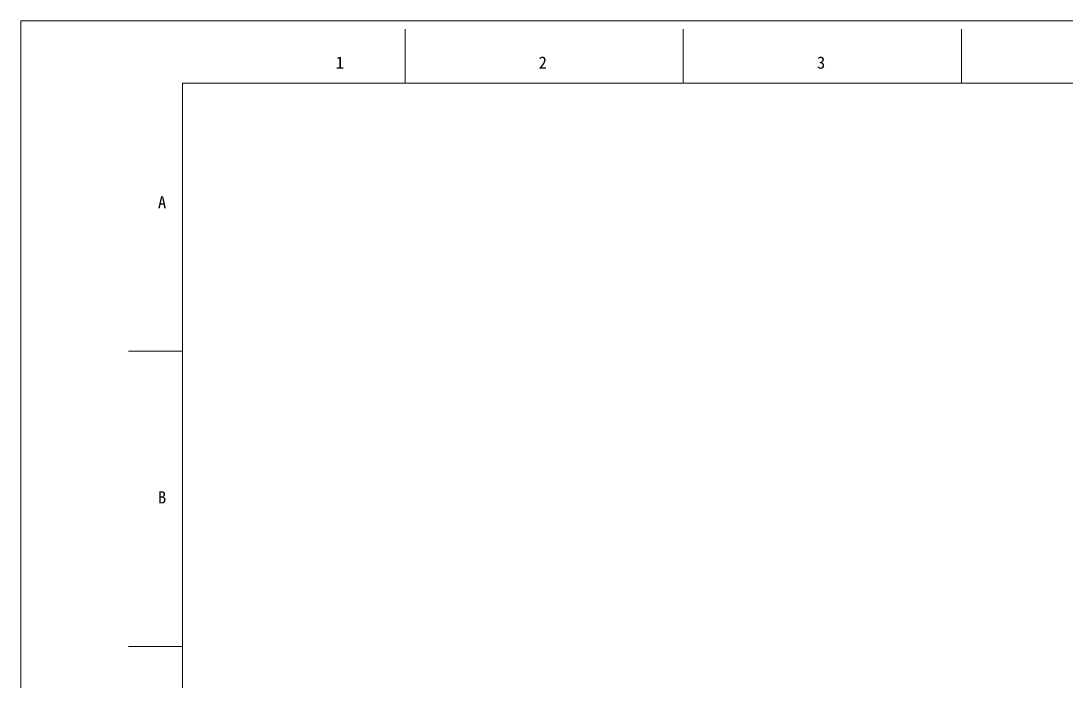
# Model space of a CAD drawing. Units: millimetres at full size. Extents: x -24503 to 24503, y -7436 to 7436.
# Drawn here: x -14198 to -12187, y 3836 to 5107 of the extents above; entities that cross this region are included whole.
import ezdxf
from ezdxf.enums import TextEntityAlignment as Align

# ---------------------------------------------------------------- set-up
doc = ezdxf.new("R2010")
doc.units = ezdxf.units.MM
doc.header["$LTSCALE"] = 4.8
doc.layers.add('0-0_90_FRAME', color=2, linetype='Continuous', lineweight=9)
doc.layers.add('0-1_91_BLANK', color=6, linetype='Continuous', lineweight=9)
doc.styles.add('ＭＳ ゴシック', font='')
doc.styles.get('ＭＳ ゴシック').set_extended_font_data('MS Gothic')

msp = doc.modelspace()

# ---------------------------------------------------------------- linework, layer by layer
at = {"layer": '0-0_90_FRAME'}
for p, q in [((-13459.274, 4987.401), (-13459.274, 5091.097)), ((-12923.806, 4987.401), (-12923.806, 5091.097)), ((-12388.339, 4987.401), (-12388.339, 5091.097)), ((-13887.51, 4471.119), (-13991.205, 4471.119)), ((-13887.51, 3903.141), (-13991.205, 3903.141))]:
    msp.add_line(p, q, dxfattribs=at)
at = {"layer": '0-0_90_FRAME', "color": 6}
msp.add_lwpolyline([(-13887.51, 546.97), (-7676.365, 546.97), (-7676.365, 4987.401), (-13887.51, 4987.401)], close=True, dxfattribs=at)
at = {"layer": '0-1_91_BLANK'}
msp.add_lwpolyline([(-14198.277, 443.738), (-7572.67, 443.738), (-7572.67, 5107.097), (-14198.277, 5107.097)], close=True, dxfattribs=at)

# ---------------------------------------------------------------- texts
at = {"layer": '0-0_90_FRAME', "color": 134, "style": 'ＭＳ ゴシック'}
for s, p in [('1', (-13592.596, 5008.055)), ('2', (-13202.207, 5008.055)), ('3', (-12666.739, 5008.055)), ('A', (-13934.618, 4739.108)), ('B', (-13934.618, 4171.13))]:
    msp.add_text(s, height=23.46, dxfattribs=at).set_placement(p, align=Align.BOTTOM_LEFT)

doc.saveas('drawing.dxf')
